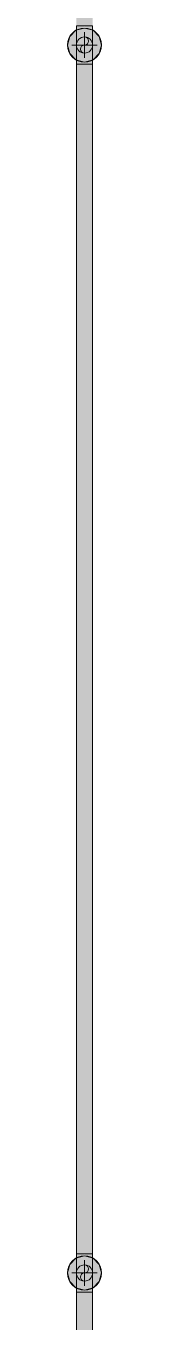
# Model space of a CAD drawing. Header units: inches. Extents: x -3385 to 41, y 7 to 1342.
# Drawn here: x -1182 to -1178, y 198 to 350 of the extents above; entities that cross this region are included whole.
import ezdxf

# ---------------------------------------------------------------- set-up
doc = ezdxf.new("R2010")
doc.units = ezdxf.units.IN
doc.header["$MEASUREMENT"] = 0
for name, color, linetype, lineweight in [('A-ANNO-NOTE', 131, 'Continuous', 9), ('P-PIPE', 3, 'Continuous', 9), ('P-PIPE-CNTR', 3, 'Continuous', 9)]:
    doc.layers.add(name, color=color, linetype=linetype, lineweight=lineweight)

msp = doc.modelspace()

# ---------------------------------------------------------------- hatches: boundary and pattern name
at = {"layer": 'A-ANNO-NOTE'}
h = msp.add_hatch(color=256, dxfattribs=at)
edge = h.paths.add_edge_path(flags=0)
edge.add_arc((-1180, 347.743), 2, 0, 360)
for points in [[(-1180, 345.743), (-1179, 346.011), (-1178.268, 346.743), (-1178, 347.743), (-1178.268, 348.743), (-1179, 349.475), (-1180, 349.743), (-1181, 349.475), (-1181.732, 348.743), (-1182, 347.743), (-1181.732, 346.743), (-1181, 346.011)], [(-1180, 201.743), (-1179, 202.011), (-1178.268, 202.743), (-1178, 203.743), (-1178.268, 204.743), (-1179, 205.475), (-1180, 205.743), (-1181, 205.475), (-1181.732, 204.743), (-1182, 203.743), (-1181.732, 202.743), (-1181, 202.011)]]:
    msp.add_hatch(color=256, dxfattribs=at).paths.add_polyline_path(points, flags=0)
h = msp.add_hatch(color=256, dxfattribs=at)
edge = h.paths.add_edge_path(flags=0)
edge.add_arc((-1180, 203.743), 2, 0, 360)
at = {"layer": 'P-PIPE'}
h = msp.add_hatch(color=256, dxfattribs=at)
h.paths.add_polyline_path([(-1180.673, 349.984), (-1180.673, 349.985), (-1180.673, 356.541)], flags=0)
h.paths.add_polyline_path([(-1180, 349.983), (-1180, 489.495), (-1180.95, 489.498), (-1180.95, 349.987), (-1180.474, 349.984), (-1180.246, 349.983)], flags=0)
for points in [[(-1180, 349.983), (-1179.05, 349.987), (-1179.05, 489.499), (-1179.525, 489.496), (-1180, 489.495), (-1180, 356.541)], [(-1180, 346.793), (-1179.754, 346.825), (-1179.525, 346.92), (-1179.328, 347.071), (-1179.177, 347.268), (-1179.082, 347.497), (-1179.05, 347.743), (-1179.082, 347.989), (-1179.177, 348.218), (-1179.328, 348.415), (-1179.525, 348.566), (-1179.754, 348.66), (-1180, 348.693), (-1180.246, 348.66), (-1180.475, 348.566), (-1180.672, 348.415), (-1180.823, 348.218), (-1180.918, 347.989), (-1180.95, 347.743), (-1180.918, 347.497), (-1180.823, 347.268), (-1180.672, 347.071), (-1180.475, 346.92), (-1180.246, 346.825)], [(-1180, 205.983), (-1179.05, 205.987), (-1179.05, 345.499), (-1179.525, 345.496), (-1180, 345.495), (-1180, 219.086)], [(-1180, 202.793), (-1179.754, 202.825), (-1179.525, 202.92), (-1179.328, 203.071), (-1179.177, 203.268), (-1179.082, 203.497), (-1179.05, 203.743), (-1179.082, 203.989), (-1179.177, 204.218), (-1179.328, 204.415), (-1179.525, 204.566), (-1179.754, 204.66), (-1180, 204.693), (-1180.246, 204.66), (-1180.475, 204.566), (-1180.672, 204.415), (-1180.823, 204.218), (-1180.918, 203.989), (-1180.95, 203.743), (-1180.918, 203.497), (-1180.823, 203.268), (-1180.672, 203.071), (-1180.475, 202.92), (-1180.246, 202.825)], [(-1180, 61.983), (-1179.05, 61.987), (-1179.05, 201.499), (-1179.525, 201.496), (-1180, 201.495), (-1180, 67.886)]]:
    msp.add_hatch(color=256, dxfattribs=at).paths.add_polyline_path(points, flags=0)
h = msp.add_hatch(color=256, dxfattribs=at)
h.paths.add_polyline_path([(-1180, 345.495), (-1180.004, 346.793), (-1180.254, 346.827), (-1180.477, 346.921), (-1180.674, 347.073), (-1180.841, 347.31), (-1180.879, 347.381), (-1180.933, 347.56), (-1180.951, 347.743), (-1180.951, 345.499), (-1180.475, 345.496), (-1180.246, 345.495)], flags=0)
h.paths.add_polyline_path([(-1180.951, 347.743), (-1180.918, 347.992), (-1180.788, 348.276), (-1180.655, 348.433), (-1180.443, 348.58), (-1180.243, 348.662), (-1180, 348.694), (-1180, 349.983), (-1180.951, 349.987), (-1180.951, 347.908)], flags=0)
h = msp.add_hatch(color=256, dxfattribs=at)
h.paths.add_polyline_path([(-1179.05, 347.743), (-1179.05, 349.987), (-1179.525, 349.984), (-1180, 349.983), (-1179.992, 348.693), (-1179.746, 348.659), (-1179.524, 348.566), (-1179.327, 348.414), (-1179.16, 348.177), (-1179.121, 348.105), (-1179.067, 347.926), (-1179.05, 347.748)], flags=0)
h.paths.add_polyline_path([(-1180, 345.495), (-1179.05, 345.499), (-1179.05, 347.738), (-1179.082, 347.496), (-1179.213, 347.21), (-1179.346, 347.053), (-1179.539, 346.914), (-1179.754, 346.825), (-1180, 346.792), (-1180, 346.683)], flags=0)
h = msp.add_hatch(color=256, dxfattribs=at)
h.paths.add_polyline_path([(-1180, 346.792), (-1179.753, 346.825), (-1179.524, 346.92), (-1179.327, 347.072), (-1179.176, 347.269), (-1179.082, 347.498), (-1179.05, 347.747), (-1179.082, 347.99), (-1179.178, 348.22), (-1179.329, 348.416), (-1179.528, 348.568), (-1179.756, 348.662), (-1180.008, 348.693), (-1180.249, 348.66), (-1180.479, 348.564), (-1180.674, 348.413), (-1180.825, 348.214), (-1180.919, 347.985), (-1180.95, 347.735), (-1180.917, 347.493), (-1180.821, 347.265), (-1180.67, 347.069), (-1180.473, 346.919), (-1180.244, 346.824), (-1180.001, 346.792)], flags=0)
h.paths.add_polyline_path([(-1180, 346.793), (-1180.251, 346.827), (-1180.475, 346.92), (-1180.676, 347.076), (-1180.823, 347.268), (-1180.919, 347.505), (-1180.95, 347.743), (-1180.914, 347.997), (-1180.823, 348.218), (-1180.665, 348.42), (-1180.475, 348.566), (-1180.238, 348.661), (-1180, 348.693), (-1179.748, 348.658), (-1179.525, 348.566), (-1179.325, 348.411), (-1179.177, 348.218), (-1179.082, 347.989), (-1179.05, 347.741), (-1179.083, 347.494), (-1179.177, 347.268), (-1179.328, 347.071), (-1179.526, 346.92), (-1179.755, 346.825)], flags=0)
h = msp.add_hatch(color=256, dxfattribs=at)
h.paths.add_polyline_path([(-1180.673, 205.984), (-1180.673, 205.985), (-1180.673, 219.086)], flags=0)
h.paths.add_polyline_path([(-1180, 205.983), (-1180, 345.495), (-1180.95, 345.498), (-1180.95, 205.987), (-1180.474, 205.984), (-1180.246, 205.983)], flags=0)
h = msp.add_hatch(color=256, dxfattribs=at)
h.paths.add_polyline_path([(-1180, 201.495), (-1180.004, 202.793), (-1180.254, 202.827), (-1180.477, 202.921), (-1180.674, 203.073), (-1180.841, 203.31), (-1180.879, 203.381), (-1180.933, 203.56), (-1180.951, 203.743), (-1180.951, 201.499), (-1180.475, 201.496), (-1180.246, 201.495)], flags=0)
h.paths.add_polyline_path([(-1180.951, 203.743), (-1180.918, 203.992), (-1180.788, 204.276), (-1180.655, 204.433), (-1180.443, 204.58), (-1180.243, 204.662), (-1180, 204.694), (-1180, 205.983), (-1180.951, 205.987), (-1180.951, 203.908)], flags=0)
h = msp.add_hatch(color=256, dxfattribs=at)
h.paths.add_polyline_path([(-1179.05, 203.743), (-1179.05, 205.987), (-1179.525, 205.984), (-1180, 205.983), (-1179.992, 204.693), (-1179.746, 204.659), (-1179.524, 204.566), (-1179.327, 204.414), (-1179.16, 204.177), (-1179.121, 204.105), (-1179.067, 203.926), (-1179.05, 203.748)], flags=0)
h.paths.add_polyline_path([(-1180, 201.495), (-1179.05, 201.499), (-1179.05, 203.738), (-1179.082, 203.496), (-1179.213, 203.21), (-1179.346, 203.053), (-1179.539, 202.914), (-1179.754, 202.825), (-1180, 202.792), (-1180, 202.683)], flags=0)
h = msp.add_hatch(color=256, dxfattribs=at)
h.paths.add_polyline_path([(-1180, 202.792), (-1179.753, 202.825), (-1179.524, 202.92), (-1179.327, 203.072), (-1179.176, 203.269), (-1179.082, 203.498), (-1179.05, 203.747), (-1179.082, 203.99), (-1179.178, 204.22), (-1179.329, 204.416), (-1179.528, 204.568), (-1179.756, 204.662), (-1180.008, 204.693), (-1180.249, 204.66), (-1180.479, 204.564), (-1180.674, 204.413), (-1180.825, 204.214), (-1180.919, 203.985), (-1180.95, 203.735), (-1180.917, 203.493), (-1180.821, 203.265), (-1180.67, 203.069), (-1180.473, 202.919), (-1180.244, 202.824), (-1180.001, 202.792)], flags=0)
h.paths.add_polyline_path([(-1180, 202.793), (-1180.251, 202.827), (-1180.475, 202.92), (-1180.676, 203.076), (-1180.823, 203.268), (-1180.919, 203.505), (-1180.95, 203.743), (-1180.914, 203.997), (-1180.823, 204.218), (-1180.665, 204.42), (-1180.475, 204.566), (-1180.238, 204.661), (-1180, 204.693), (-1179.748, 204.658), (-1179.525, 204.566), (-1179.325, 204.411), (-1179.177, 204.218), (-1179.082, 203.989), (-1179.05, 203.741), (-1179.083, 203.494), (-1179.177, 203.268), (-1179.328, 203.071), (-1179.526, 202.92), (-1179.755, 202.825)], flags=0)
h = msp.add_hatch(color=256, dxfattribs=at)
h.paths.add_polyline_path([(-1180.673, 61.984), (-1180.673, 61.985), (-1180.673, 67.886)], flags=0)
h.paths.add_polyline_path([(-1180, 61.983), (-1180, 201.495), (-1180.95, 201.498), (-1180.95, 61.987), (-1180.474, 61.984), (-1180.246, 61.983)], flags=0)

# ---------------------------------------------------------------- linework, layer by layer
at = {"layer": 'A-ANNO-NOTE'}
for p, q in [((-1180, 349.743), (-1181, 349.475)), ((-1179, 349.475), (-1180, 349.743)), ((-1181.732, 348.743), (-1182, 347.743)), ((-1181, 349.475), (-1181.732, 348.743)), ((-1178.268, 348.743), (-1179, 349.475)), ((-1178, 347.743), (-1178.268, 348.743)), ((-1182, 347.743), (-1181.732, 346.743)), ((-1181.732, 346.743), (-1181, 346.011)), ((-1179, 346.011), (-1178.268, 346.743)), ((-1178.268, 346.743), (-1178, 347.743)), ((-1181, 346.011), (-1180, 345.743)), ((-1180, 345.743), (-1179, 346.011)), ((-1181, 205.475), (-1181.732, 204.743)), ((-1180, 205.743), (-1181, 205.475)), ((-1179, 205.475), (-1180, 205.743)), ((-1178.268, 204.743), (-1179, 205.475)), ((-1181.732, 204.743), (-1182, 203.743)), ((-1182, 203.743), (-1181.732, 202.743)), ((-1178, 203.743), (-1178.268, 204.743)), ((-1178.268, 202.743), (-1178, 203.743)), ((-1181.732, 202.743), (-1181, 202.011)), ((-1179, 202.011), (-1178.268, 202.743)), ((-1181, 202.011), (-1180, 201.743)), ((-1180, 201.743), (-1179, 202.011))]:
    msp.add_line(p, q, dxfattribs=at)
for centre in [(-1180, 347.743), (-1180, 203.743)]:
    msp.add_circle(centre, 2, dxfattribs=at)
at = {"layer": 'P-PIPE'}
for p, q in [((-1180.951, 349.987), (-1180.951, 345.499)), ((-1179.05, 345.499), (-1179.05, 349.987)), ((-1180.95, 345.499), (-1180.95, 205.987)), ((-1179.05, 205.987), (-1179.05, 345.499)), ((-1180.951, 205.987), (-1180.951, 201.499)), ((-1179.05, 201.499), (-1179.05, 205.987)), ((-1180.95, 201.499), (-1180.95, 61.987)), ((-1179.05, 61.987), (-1179.05, 201.499))]:
    msp.add_line(p, q, dxfattribs=at)
for centre, radius, start, end in [((-1180, 347.743), 0.95, 0, 180), ((-1180, 348.218), 0.475, 270, 90), ((-1180, 347.743), 0.95, 180, 0), ((-1180, 347.268), 0.475, 90, 270), ((-1180, 203.743), 0.95, 0, 180), ((-1180, 203.743), 0.95, 180, 0), ((-1180, 203.268), 0.475, 90, 270), ((-1180, 204.218), 0.475, 270, 90)]:
    msp.add_arc(centre, radius, start, end, dxfattribs=at)
for centre, major_axis, start_param, end_param in [((-1180, 349.987), (0.951, 0), 3.1415927, 3.403392), ((-1180, 349.987), (0.951, 0), 3.4054884, 3.6651914), ((-1180, 349.987), (0.951, 0), 3.6663729, 3.9269908), ((-1180, 349.987), (0.95, 0), 3.6651914, 3.9260253), ((-1180, 349.987), (0.951, 0), 3.9277311, 4.1887902), ((-1180, 349.987), (0.95, 0), 3.9269908, 4.1882663), ((-1180, 349.987), (0.951, 0), 4.1892397, 4.4505896), ((-1180, 349.987), (0.95, 0), 4.1887902, 4.4503567), ((-1180, 349.987), (0.951, 0), 4.4508064, 4.712389), ((-1180, 349.987), (0.95, 0), 4.4505896, 4.712389), ((-1180, 349.987), (0.951, 0), 4.712389, 4.9739716), ((-1180, 349.987), (0.95, 0), 4.712389, 4.9741884), ((-1180, 349.987), (0.951, 0), 4.9741884, 5.2355383), ((-1180, 349.987), (0.95, 0), 4.9744212, 5.2359878), ((-1180, 349.987), (0.951, 0), 5.2359878, 5.4970469), ((-1180, 349.987), (0.95, 0), 5.2365116, 5.4977871), ((-1180, 349.987), (0.951, 0), 5.4977871, 5.758405), ((-1180, 349.987), (0.95, 0), 5.4987526, 5.7595865), ((-1180, 349.987), (0.951, 0), 5.7595865, 6.0192896), ((-1180, 349.987), (0.951, 0), 6.0213859, 6.2831853), ((-1180, 345.499), (0.951, 0), 3.1415927, 4.712389), ((-1180, 345.499), (0.95, 0), 3.6651914, 3.9260253), ((-1180, 345.499), (0.95, 0), 3.9269908, 4.1882663), ((-1180, 345.499), (0.95, 0), 4.1887902, 4.4503567), ((-1180, 345.499), (0.95, 0), 4.4505896, 4.712389), ((-1180, 345.499), (0.951, 0), 4.712389, 6.2831853), ((-1180, 345.499), (0.95, 0), 4.712389, 4.9741884), ((-1180, 345.499), (0.95, 0), 4.9744212, 5.2359878), ((-1180, 345.499), (0.95, 0), 5.2365116, 5.4977871), ((-1180, 345.499), (0.95, 0), 5.4987526, 5.7595865), ((-1180, 205.987), (0.951, 0), 3.1415927, 3.403392), ((-1180, 205.987), (0.951, 0), 3.4054884, 3.6651914), ((-1180, 205.987), (0.951, 0), 3.6663729, 3.9269908), ((-1180, 205.987), (0.95, 0), 3.6651914, 3.9260253), ((-1180, 205.987), (0.951, 0), 3.9277311, 4.1887902), ((-1180, 205.987), (0.95, 0), 3.9269908, 4.1882663), ((-1180, 205.987), (0.951, 0), 4.1892397, 4.4505896), ((-1180, 205.987), (0.95, 0), 4.1887902, 4.4503567), ((-1180, 205.987), (0.951, 0), 4.4508064, 4.712389), ((-1180, 205.987), (0.95, 0), 4.4505896, 4.712389), ((-1180, 205.987), (0.951, 0), 4.712389, 4.9739716), ((-1180, 205.987), (0.95, 0), 4.712389, 4.9741884), ((-1180, 205.987), (0.951, 0), 4.9741884, 5.2355383), ((-1180, 205.987), (0.95, 0), 4.9744212, 5.2359878), ((-1180, 205.987), (0.951, 0), 5.2359878, 5.4970469), ((-1180, 205.987), (0.95, 0), 5.2365116, 5.4977871), ((-1180, 205.987), (0.951, 0), 5.4977871, 5.758405), ((-1180, 205.987), (0.95, 0), 5.4987526, 5.7595865), ((-1180, 205.987), (0.951, 0), 5.7595865, 6.0192896), ((-1180, 205.987), (0.951, 0), 6.0213859, 6.2831853), ((-1180, 201.499), (0.951, 0), 3.1415927, 4.712389), ((-1180, 201.499), (0.95, 0), 3.6651914, 3.9260253), ((-1180, 201.499), (0.95, 0), 3.9269908, 4.1882663), ((-1180, 201.499), (0.95, 0), 4.1887902, 4.4503567), ((-1180, 201.499), (0.95, 0), 4.4505896, 4.712389), ((-1180, 201.499), (0.951, 0), 4.712389, 6.2831853), ((-1180, 201.499), (0.95, 0), 4.712389, 4.9741884), ((-1180, 201.499), (0.95, 0), 4.9744212, 5.2359878), ((-1180, 201.499), (0.95, 0), 5.2365116, 5.4977871), ((-1180, 201.499), (0.95, 0), 5.4987526, 5.7595865)]:
    msp.add_ellipse(centre, major_axis=major_axis, ratio=0.0041666, start_param=start_param, end_param=end_param, dxfattribs=at)
at = {"layer": 'P-PIPE-CNTR'}
for p, q in [((-1180, 346.243), (-1180, 349.243)), ((-1181.5, 347.743), (-1178.5, 347.743)), ((-1180, 202.243), (-1180, 205.243)), ((-1181.5, 203.743), (-1178.5, 203.743))]:
    msp.add_line(p, q, dxfattribs=at)

doc.saveas('drawing.dxf')
